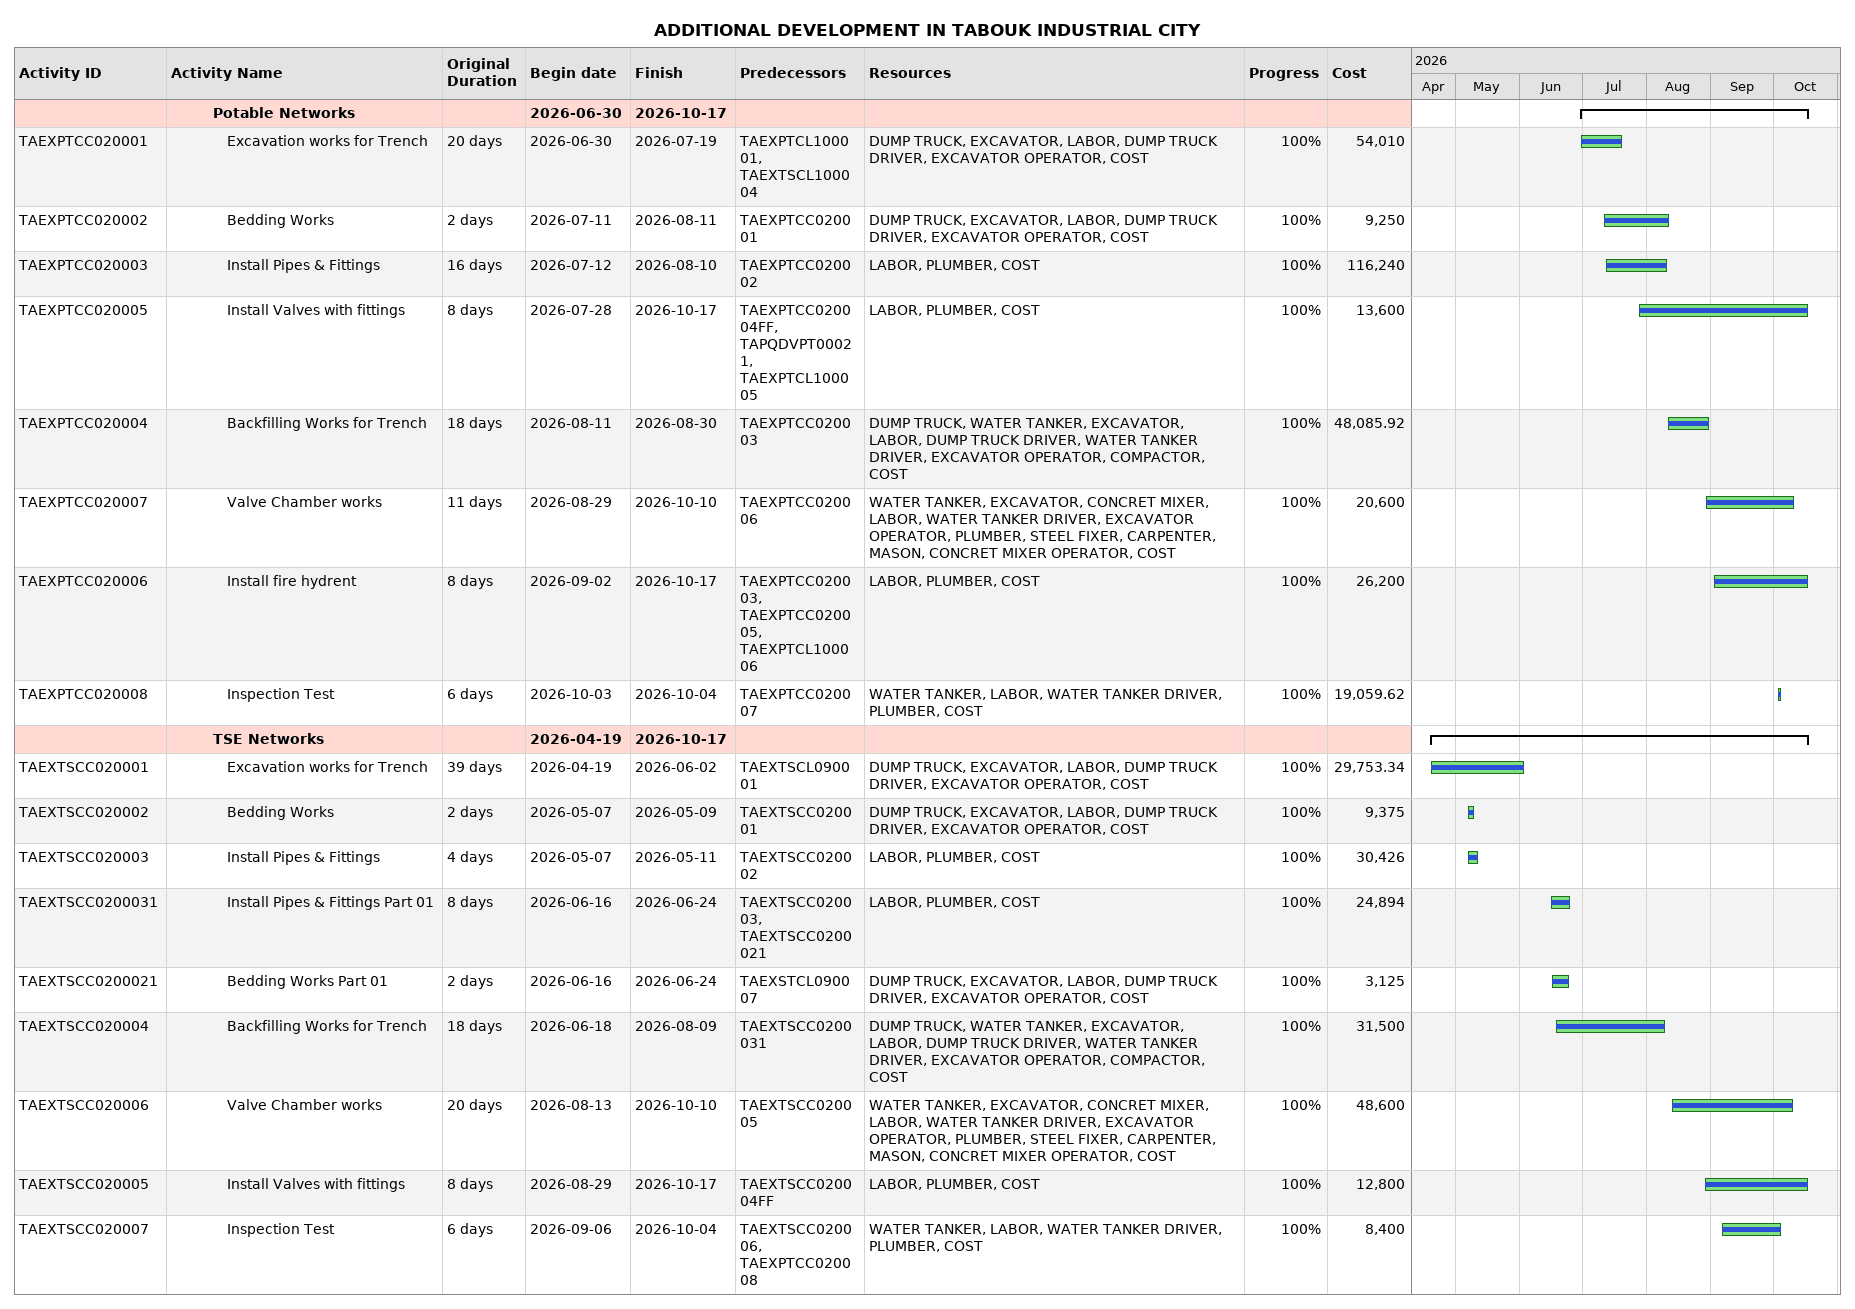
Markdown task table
ADDITIONAL DEVELOPMENT IN TABOUK INDUSTRIAL CITY

| ID | Level | Task | Original duration | Start | Finish | Predecessors | Resources | % complete | Cost |
|---|---|---|---|---|---|---|---|---|---|
|  | 4 | **Potable Networks** |  | 2026-06-30 | 2026-10-17 |  |  |  |  |
| TAEXPTCC020001 | 5 | Excavation works for Trench | 20d | 2026-06-30 | 2026-07-19 | TAEXPTCL100001, TAEXTSCL100004 | DUMP TRUCK, EXCAVATOR, LABOR, DUMP TRUCK DRIVER, EXCAVATOR OPERATOR, COST | 100 | 54010 |
| TAEXPTCC020002 | 5 | Bedding Works | 2d | 2026-07-11 | 2026-08-11 | TAEXPTCC020001 | DUMP TRUCK, EXCAVATOR, LABOR, DUMP TRUCK DRIVER, EXCAVATOR OPERATOR, COST | 100 | 9250 |
| TAEXPTCC020003 | 5 | Install Pipes & Fittings | 16d | 2026-07-12 | 2026-08-10 | TAEXPTCC020002 | LABOR, PLUMBER, COST | 100 | 116240 |
| TAEXPTCC020005 | 5 | Install Valves with fittings | 8d | 2026-07-28 | 2026-10-17 | TAEXPTCC020004FF, TAPQDVPT00021, TAEXPTCL100005 | LABOR, PLUMBER, COST | 100 | 13600 |
| TAEXPTCC020004 | 5 | Backfilling Works for Trench | 18d | 2026-08-11 | 2026-08-30 | TAEXPTCC020003 | DUMP TRUCK, WATER TANKER, EXCAVATOR, LABOR, DUMP TRUCK DRIVER, WATER TANKER DRIVER, EXCAVATOR OPERATOR, COMPACTOR, COST | 100 | 48085.92 |
| TAEXPTCC020007 | 5 | Valve Chamber works | 11d | 2026-08-29 | 2026-10-10 | TAEXPTCC020006 | WATER TANKER, EXCAVATOR, CONCRET MIXER, LABOR, WATER TANKER DRIVER, EXCAVATOR OPERATOR, PLUMBER, STEEL FIXER, CARPENTER, MASON, CONCRET MIXER OPERATOR, COST | 100 | 20600 |
| TAEXPTCC020006 | 5 | Install fire hydrent | 8d | 2026-09-02 | 2026-10-17 | TAEXPTCC020003, TAEXPTCC020005, TAEXPTCL100006 | LABOR, PLUMBER, COST | 100 | 26200 |
| TAEXPTCC020008 | 5 | Inspection Test | 6d | 2026-10-03 | 2026-10-04 | TAEXPTCC020007 | WATER TANKER, LABOR, WATER TANKER DRIVER, PLUMBER, COST | 100 | 19059.62 |
|  | 4 | **TSE Networks** |  | 2026-04-19 | 2026-10-17 |  |  |  |  |
| TAEXTSCC020001 | 5 | Excavation works for Trench | 39d | 2026-04-19 | 2026-06-02 | TAEXTSCL090001 | DUMP TRUCK, EXCAVATOR, LABOR, DUMP TRUCK DRIVER, EXCAVATOR OPERATOR, COST | 100 | 29753.34 |
| TAEXTSCC020002 | 5 | Bedding Works | 2d | 2026-05-07 | 2026-05-09 | TAEXTSCC020001 | DUMP TRUCK, EXCAVATOR, LABOR, DUMP TRUCK DRIVER, EXCAVATOR OPERATOR, COST | 100 | 9375 |
| TAEXTSCC020003 | 5 | Install Pipes & Fittings | 4d | 2026-05-07 | 2026-05-11 | TAEXTSCC020002 | LABOR, PLUMBER, COST | 100 | 30426 |
| TAEXTSCC0200031 | 5 | Install Pipes & Fittings Part 01 | 8d | 2026-06-16 | 2026-06-24 | TAEXTSCC020003, TAEXTSCC0200021 | LABOR, PLUMBER, COST | 100 | 24894 |
| TAEXTSCC0200021 | 5 | Bedding Works Part 01 | 2d | 2026-06-16 | 2026-06-24 | TAEXSTCL090007 | DUMP TRUCK, EXCAVATOR, LABOR, DUMP TRUCK DRIVER, EXCAVATOR OPERATOR, COST | 100 | 3125 |
| TAEXTSCC020004 | 5 | Backfilling Works for Trench | 18d | 2026-06-18 | 2026-08-09 | TAEXTSCC0200031 | DUMP TRUCK, WATER TANKER, EXCAVATOR, LABOR, DUMP TRUCK DRIVER, WATER TANKER DRIVER, EXCAVATOR OPERATOR, COMPACTOR, COST | 100 | 31500 |
| TAEXTSCC020006 | 5 | Valve Chamber works | 20d | 2026-08-13 | 2026-10-10 | TAEXTSCC020005 | WATER TANKER, EXCAVATOR, CONCRET MIXER, LABOR, WATER TANKER DRIVER, EXCAVATOR OPERATOR, PLUMBER, STEEL FIXER, CARPENTER, MASON, CONCRET MIXER OPERATOR, COST | 100 | 48600 |
| TAEXTSCC020005 | 5 | Install Valves with fittings | 8d | 2026-08-29 | 2026-10-17 | TAEXTSCC020004FF | LABOR, PLUMBER, COST | 100 | 12800 |
| TAEXTSCC020007 | 5 | Inspection Test | 6d | 2026-09-06 | 2026-10-04 | TAEXTSCC020006, TAEXPTCC020008 | WATER TANKER, LABOR, WATER TANKER DRIVER, PLUMBER, COST | 100 | 8400 |
